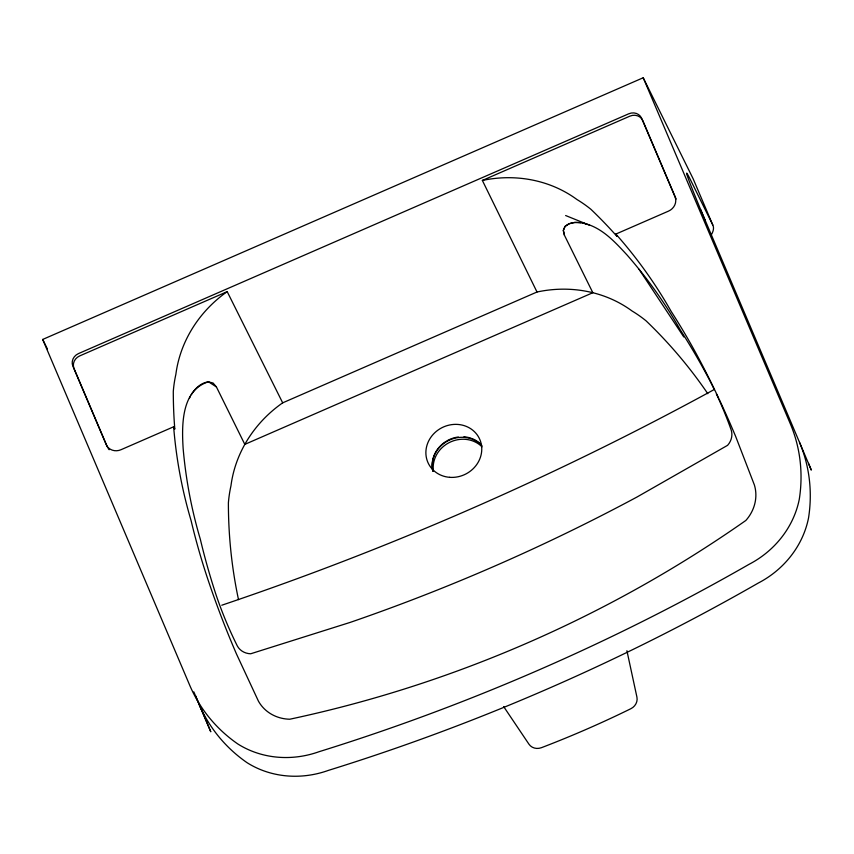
<?xml version="1.0" encoding="UTF-8"?>
<svg xmlns="http://www.w3.org/2000/svg" width="854" height="854" viewBox="0 0 854 854"><rect width="100%" height="100%" fill="white"/><g stroke="black" fill="none" stroke-linecap="round" stroke-linejoin="round"><path stroke-width="1.28" d="M586.132 223.94C579.183 221.752 570.707 221.367 564.985 226.502L563.32 230.42L564.441 235.266L592.836 292.719L244.81 444.379L216.414 386.926L213.073 383.03L208.44 381.834C181.101 390.129 181.699 425.591 183.151 448.596A535.394 491.36 -26.3 0 0 200.327 539.248A801.479 735.561 -26.3 0 0 216.179 595.195A478.421 439.073 -26.3 0 0 237.369 646.062A16.952 15.553 -26.3 0 0 250.702 653.769L350.129 622.417A1792.482 1645.06 -26.3 0 0 636.913 497.071L727.619 445.308A16.952 15.553 -26.3 0 0 731.259 430.202A478.421 439.073 -26.3 0 0 718.929 399.512M189.417 398.21L190.303 396.416M191.232 394.719C195.064 388.442 200.946 382.699 208.547 381.834L216.414 386.926M643.211 77.757L790.281 423.701A159.335 146.237 -26.3 0 1 799.291 499.238A92.819 85.176 -26.3 0 1 748.979 564.366A1971.043 1808.943 -26.3 0 1 319.065 751.701A92.819 85.176 -26.3 0 1 237.775 743.941A159.335 146.237 -26.3 0 1 189.769 685.388L42.7 339.444L643.211 77.757L693.17 178.838L712.78 224.965A42.465 16.845 -23 0 1 710.955 235.362M238.501 599.636A535.394 491.36 -26.3 0 1 228.392 502.835A136.021 124.833 -26.3 0 1 230.964 485.787A120.478 110.572 -26.3 0 1 282.674 402.842L227.196 291.641L79.668 355.926A10.109 9.277 -26.3 0 0 74.031 368.512L107.358 446.93M707.806 393.705A535.394 491.36 -26.3 0 0 646.051 320.826A136.021 124.833 -26.3 0 0 632.056 310.995A120.478 110.572 -26.3 0 0 537.006 292.004L482.371 180.44L629.9 116.144A10.109 9.277 -26.3 0 1 642.806 120.649L676.144 199.067M227.196 291.641A120.478 110.572 -26.3 0 0 175.871 374.308A136.021 124.833 -26.3 0 0 173.298 391.356A535.394 491.36 -26.3 0 0 174.803 429.135L173.64 426.786L120.98 449.727A11.582 10.632 -26.3 0 1 106.195 444.571L72.868 366.152A10.109 9.277 -26.3 0 1 78.504 353.577L628.747 113.795A10.109 9.277 -26.3 0 1 641.642 118.3L674.98 196.708A11.582 10.632 -26.3 0 1 668.522 211.119L615.862 234.071L617.026 236.43A535.394 491.36 -26.3 0 0 590.957 209.347A136.021 124.833 -26.3 0 0 576.962 199.526A120.478 110.572 -26.3 0 0 482.371 180.44M282.674 402.842L537.006 292.004M580.976 222.702L574.646 222.435L569.095 223.695L565.049 226.427L563.32 230.399L564.441 235.266M582.641 223.001C601.365 226.886 614.709 241.661 627.156 255.111A535.394 491.36 -26.3 0 1 680.382 330.05A800.198 734.387 -26.3 0 1 709.343 379.656A478.421 439.073 -26.3 0 1 714.275 389.52M565.636 215.528L589.708 225.307M503.689 706.621L528.936 744.165A10.856 9.96 -26.3 0 0 541.457 747.677A985.025 904.012 -26.3 0 0 630.828 708.724A10.856 9.96 -26.3 0 0 636.924 697.11L626.911 650.716M639.027 269.245L683.808 336.988M712.78 224.965L690.683 180.258A106.686 2.22 66.5 0 0 705.404 221.005M42.7 339.444L47.397 348.955M700.654 209.657L811.3 470.095L808.524 463.38M195.502 695.658L210.789 731.782L193.826 691.868M432.754 470.821A28.395 26.036 -29.1 0 1 445.937 441.433M446.866 440.867A28.395 26.036 -29.1 0 1 458.31 436.992M463.893 436.81A28.395 26.036 -29.1 0 1 471.227 438.283M472.198 438.646A28.395 26.036 -29.1 0 1 481.624 445.126M714.115 389.584A2835.835 2602.597 -26.3 0 1 221.762 605.23M716.378 393.94A478.421 439.073 -26.3 0 1 718.427 398.391M109.163 449.727A11.582 10.632 -26.3 0 1 108.148 448.403M173.64 426.786A535.394 491.36 -26.3 0 0 191.072 520.534A806.72 740.375 -26.3 0 0 208.643 581.649A1123.789 1031.365 -26.3 0 0 236.547 654.153L258.42 701.123A39.818 36.541 -26.3 0 0 289.741 719.228A1149.665 1055.106 -26.3 0 0 745.841 520.47A39.818 36.541 -26.3 0 0 754.392 484.997L735.742 436.65A1123.789 1031.365 -26.3 0 0 702.895 366.27A806.72 740.375 -26.3 0 0 671.127 311.336A535.394 491.36 -26.3 0 0 615.862 234.071M799.536 442.415A159.335 146.237 -26.3 0 1 808.535 517.951A92.819 85.176 -26.3 0 1 758.224 583.079A1971.043 1808.943 -26.3 0 1 328.32 770.415A92.819 85.176 -26.3 0 1 247.019 762.654A159.335 146.237 -26.3 0 1 199.025 704.102M433.448 471.194A28.395 26.058 -26.3 0 1 449.417 442.489A28.395 26.058 -26.3 0 1 482.019 446.823M432.882 471.28A28.395 26.058 -26.3 0 1 447.966 440.803A28.395 26.058 -26.3 0 1 481.773 445.628M449.642 477.322A28.395 26.058 -26.3 0 0 479.841 439.543A28.395 26.058 -26.3 0 0 431.985 435.775A28.395 26.058 -26.3 0 0 449.642 477.322"/></g></svg>
